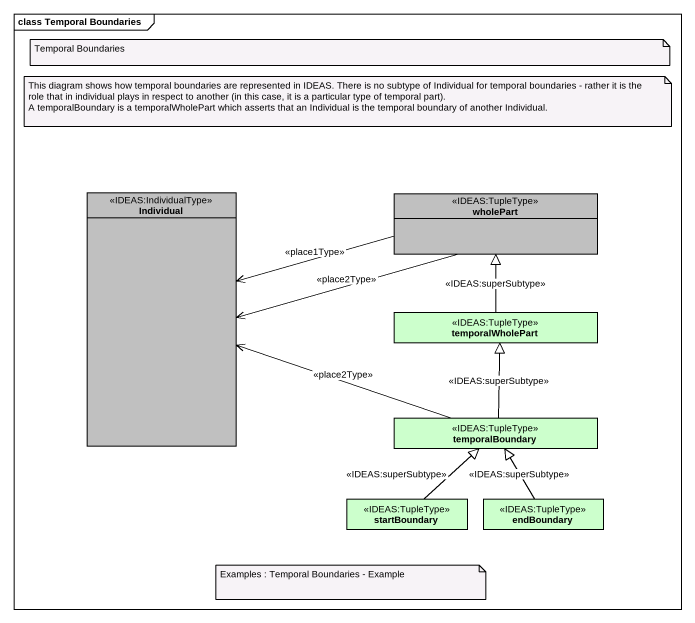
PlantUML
@startuml
mainframe class Temporal Boundaries
hide circle
hide empty members
class Individual <<IDEAS:IndividualType>> #C0C0C0
class wholePart <<IDEAS:TupleType>> #C0C0C0
class temporalWholePart <<IDEAS:TupleType>> #CCFFCC
class temporalBoundary <<IDEAS:TupleType>> #CCFFCC
class startBoundary <<IDEAS:TupleType>> #CCFFCC
class endBoundary <<IDEAS:TupleType>> #CCFFCC
wholePart -left-> Individual : <<place1Type>>
wholePart -left-> Individual : <<place2Type>>
temporalWholePart -up-|> wholePart : <<IDEAS:superSubtype>>
temporalBoundary -left-> Individual : <<place2Type>>
temporalBoundary -up-|> temporalWholePart : <<IDEAS:superSubtype>>
startBoundary -up-|> temporalBoundary : <<IDEAS:superSubtype>>
endBoundary -up-|> temporalBoundary : <<IDEAS:superSubtype>>
note as N1
  Temporal Boundaries
end note
note as N2
  This diagram shows how temporal boundaries are represented in IDEAS. There is no subtype of Individual for temporal boundaries - rather it is the role that in individual plays in respect to another (in this case, it is a particular type of temporal part).
  A temporalBoundary is a temporalWholePart which asserts that an Individual is the temporal boundary of another Individual.
end note
note as N3
  Examples : Temporal Boundaries - Example
end note
@enduml
